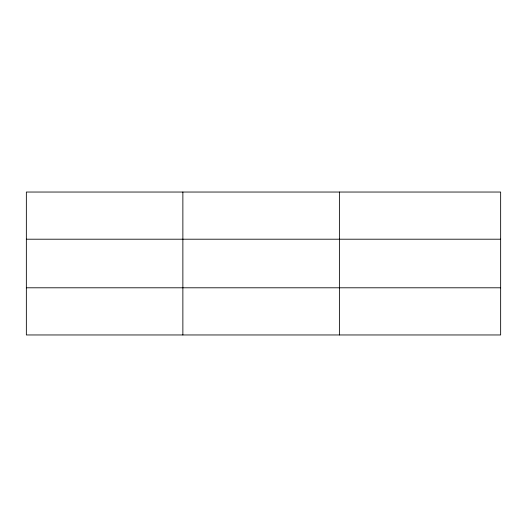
<?xml version="1.0" encoding="UTF-8"?>
<svg xmlns="http://www.w3.org/2000/svg" width="527" height="527" viewBox="0 0 527 527"><rect width="100%" height="100%" fill="white"/><g stroke="black" fill="none" stroke-linecap="round" stroke-linejoin="round"><path stroke-width="0.79" d="M182.869 192.039L182.869 334.961M339.388 192.039L339.388 334.961M500.65 287.795L500.65 334.961L26.35 334.961L26.35 192.039L500.65 192.039L500.65 287.795L26.35 287.795M26.35 239.205L500.65 239.205"/></g></svg>
